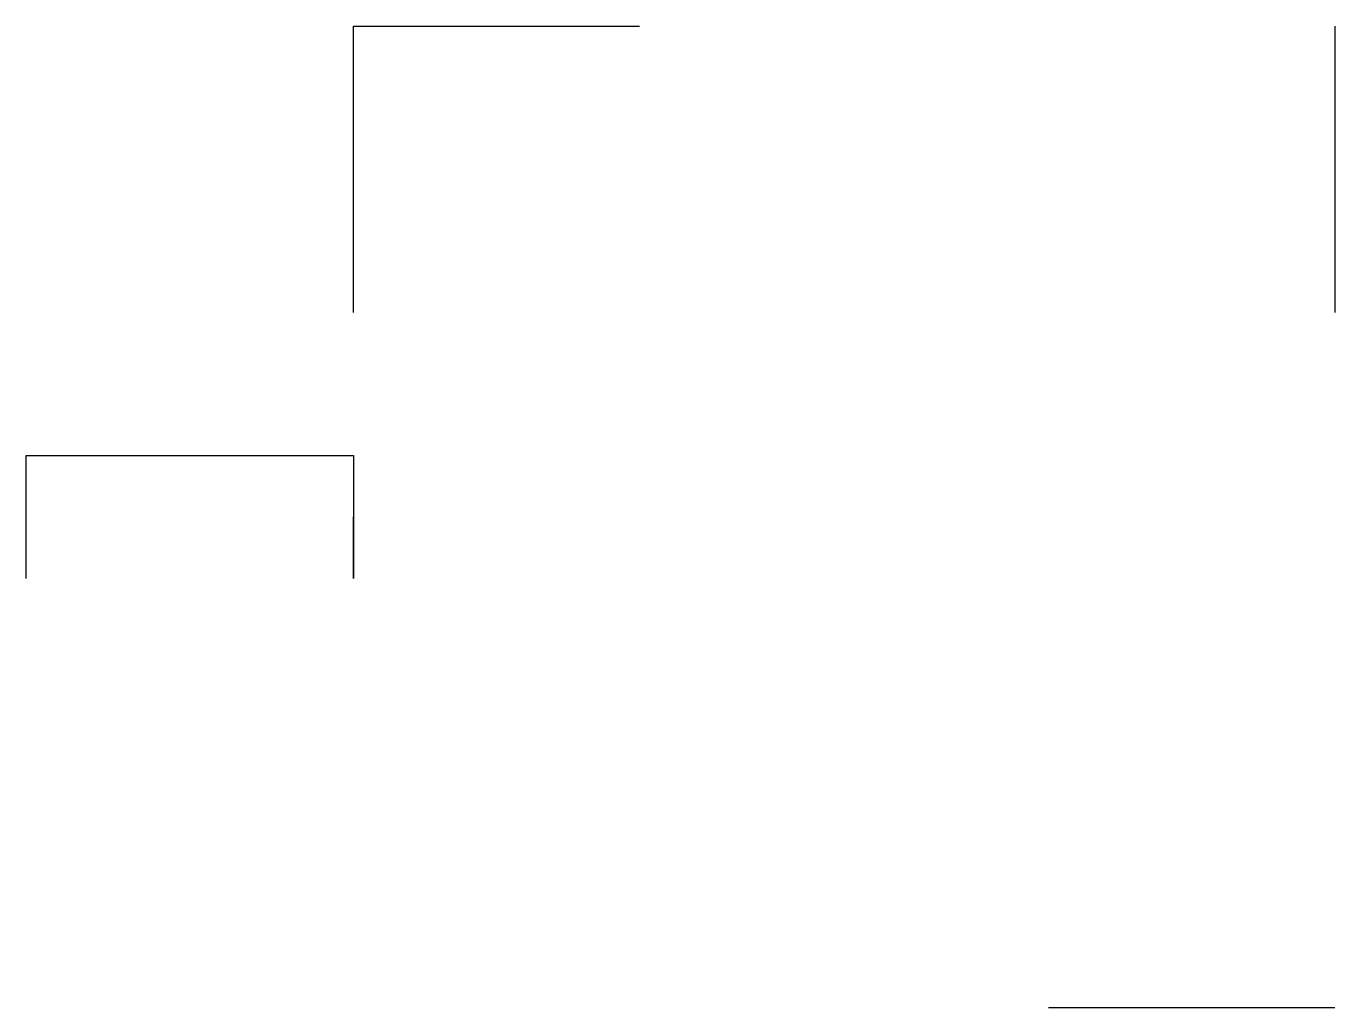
# Model space of a CAD drawing. Header units: millimetres. Extents: x 258 to 418, y 151 to 271.
import ezdxf

# ---------------------------------------------------------------- set-up
doc = ezdxf.new("R2010")
doc.units = ezdxf.units.MM

msp = doc.modelspace()

# ---------------------------------------------------------------- linework, layer by layer
for p, q in [((418.01, 271.09, 135), (418.01, 236.09, 135)), ((418.01, 151.09, 135), (383.01, 151.09, 135))]:
    msp.add_line(p, q)
for points, elevation in [([(298.01, 236.09), (298.01, 271.09), (333.01, 271.09)], 135), ([(258.01, 203.59), (258.01, 218.59), (298.01, 218.59), (298.01, 203.59), (298.01, 211.09)], 30)]:
    msp.add_lwpolyline(points, dxfattribs=dict(elevation=elevation))

doc.saveas('drawing.dxf')
